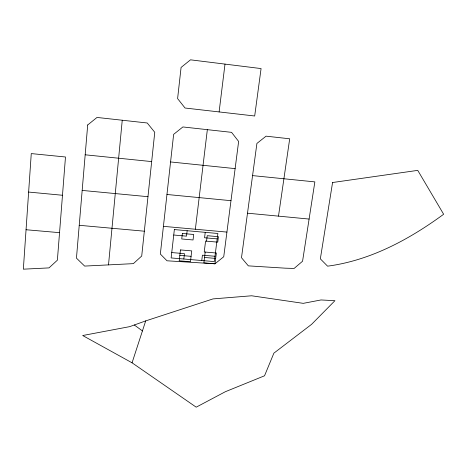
<?xml version="1.0" encoding="UTF-8"?>
<svg xmlns="http://www.w3.org/2000/svg" width="467" height="467" viewBox="0 0 467 467"><rect width="100%" height="100%" fill="white"/><g stroke="black" fill="none" stroke-linecap="round" stroke-linejoin="round"><path stroke-width="0.7" d="M59.548 232.665L65.485 156.994L31.266 153.585L23.35 269.179L49 267.895L57.377 260.183L59.548 232.665L26.053 229.741M108.507 264.882L122.243 120.235M170.572 161.944L160.339 254.036L167.005 260.79L214.989 263.797L223.74 256.739L238.637 141.448L231.568 132.348L182.889 126.948L173.642 134.356L170.572 161.944L235.135 168.622M183.823 259.01L184.453 253.651L171.739 252.565M187.15 230.721L186.514 236.156L173.736 235.018M195.358 229.244L207.342 129.663M219.105 111.928L254.69 115.997L261.076 68.579L190.513 59.829L181.079 67.441L177.606 98.601L185.037 108.017L219.105 111.928L225.001 64.107M201.762 260.528L202.421 255.192L214.978 256.26M205.235 232.35L204.569 237.761L217.19 238.882M205.2 252.052L203.857 262.863L214.989 263.802L216.361 253.009L204.237 251.97L205.579 241.077L217.745 242.151L218.445 236.693L207.225 235.695L206.548 241.165M247.498 213.197L278.49 216.133L289.698 138.792L266.067 136.166L256.908 143.439L241.492 257.714L248.339 265.869L285.296 268.175L294.111 268.437L302.563 261.234L314.857 181.891L252.565 175.604M132.062 362.812L145.692 320.905L213.028 298.903L251.643 295.78L303.246 303.346L320.998 299.96L334.938 300.678L311.623 324.314L273.878 353.163L264.538 375.789L225.374 391.702L196.204 407.171L132.062 362.812L82.682 335.522L129.686 326.643L145.692 320.905M179.824 255.367L191.079 256.325M204.523 257.469L215.672 258.414M163.421 226.343L226.927 232.087M79.221 225.292L144.332 231.2M82.174 190.413L147.969 196.7M28.639 192.06L62.467 195.259M278.49 216.133L309.101 219.058M166.97 194.482L230.99 200.687M151.676 161.594L85.175 154.799M134.292 324.979L142.488 330.969M87.697 124.969L76.454 258.134L84.644 266.085L133.358 263.639L141.717 256.021L154.758 132.295L147.239 122.99L97.008 117.445L87.697 124.969M174.36 229.571L171.126 257.942L214.3 261.584L217.879 233.488L174.36 229.571M180.46 249.921L179.194 260.796L190.431 261.736L191.733 250.89L180.46 249.921M182.375 233.471L181.733 238.97L193.04 239.968L193.7 234.481L182.375 233.471M332.568 182.521L320.344 258.846L327.583 266.167C370.43 260.481 409.209 239.454 443.65 214.26L417.743 170.373L332.568 182.521"/></g></svg>
